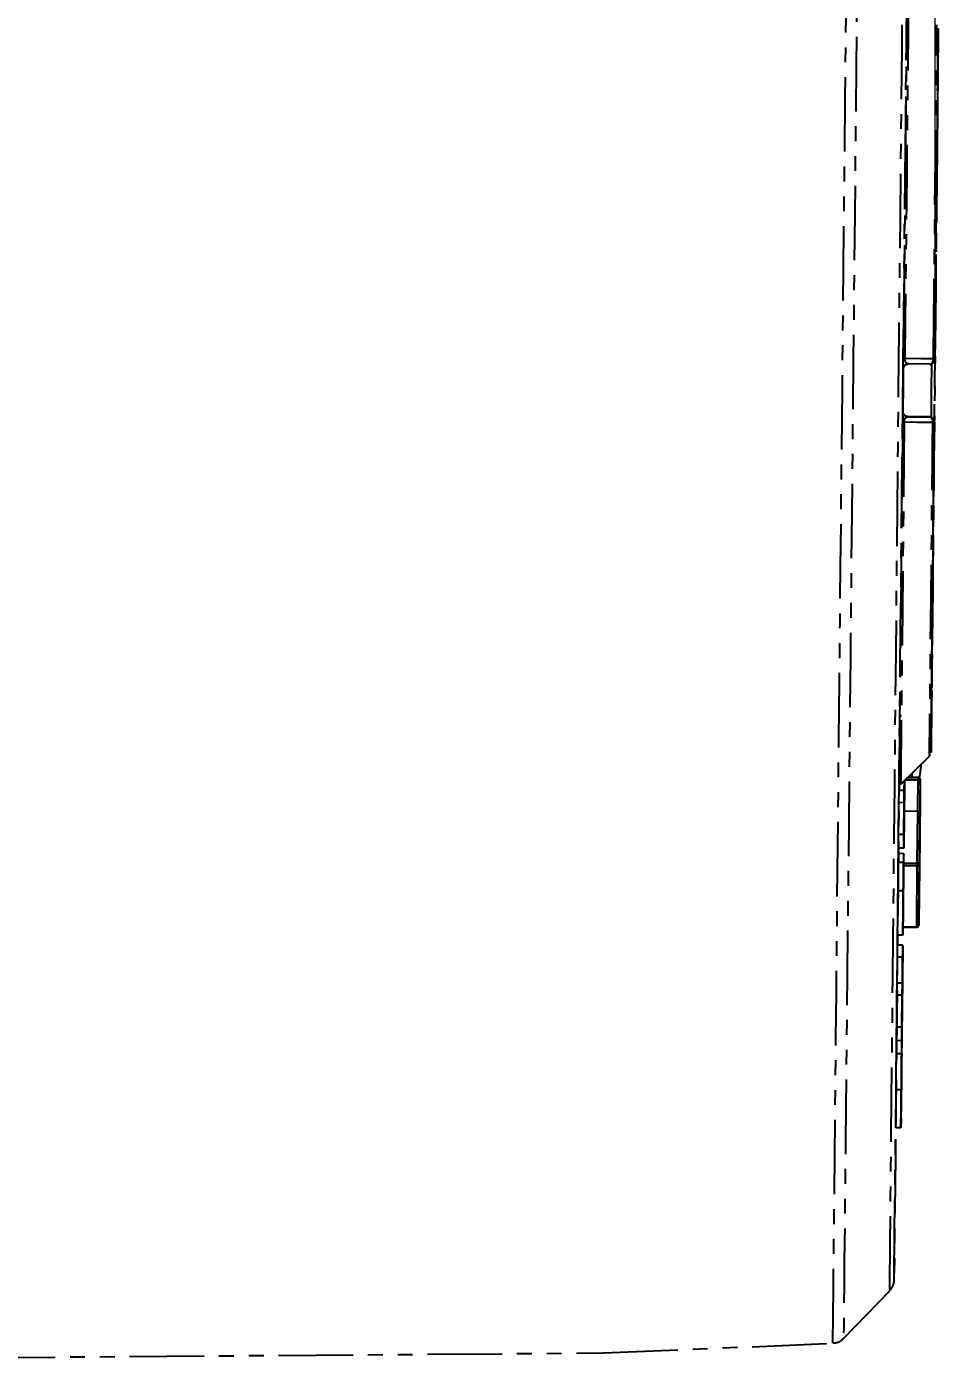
# Model space of a CAD drawing. Header units: millimetres. Extents: x 2448 to 4397, y 790 to 2168.
# Drawn here: x 3581.3 to 3659, y 1047.4 to 1161.3 of the extents above; entities that cross this region are included whole.
import ezdxf

# ---------------------------------------------------------------- set-up
doc = ezdxf.new("R2010")
doc.units = ezdxf.units.MM
doc.linetypes.add('PHANTOM', pattern=[12.7, 6.35, -1.27, 1.27, -1.27, 1.27, -1.27])
doc.layers.add('标注', color=3, linetype='Continuous', lineweight=13)
doc.styles.add('SLDTEXTSTYLE1', font='txt.shx', dxfattribs={"width": 0.7, "bigfont": 'gbcbig.shx'})
doc.dimstyles.new('SLDDIMSTYLE12$0', dxfattribs={"dimtxt": 12, "dimasz": 10, "dimexe": 0, "dimexo": 0.0625, "dimgap": 0.875, "dimtad": 1, "dimdec": 1, "dimlfac": 1.8, "dimrnd": 1e-09, "dimzin": 12, "dimdsep": 46, "dimtxsty": 'SLDTEXTSTYLE1', "dimcen": 0.09, "dimdle": 8.16, "dimclrd": 3, "dimclre": 3, "dimadec": 0, "dimazin": 3, "dimtfac": 1, "dimtdec": 1, "dimtofl": 0, "dimtmove": 0, "dimatfit": 3, "dimfxl": 0, "dimfrac": 2, "dimtolj": 1, "dimlwd": 5, "dimlwe": 5, "dimarcsym": 0})

# ---------------------------------------------------------------- blocks, each defined once
blk = doc.blocks.new('*D59')
at = {"layer": 'Defpoints', "color": 0, "transparency": 16777216}
for p in [(3470.4, 1331.76), (3470.4, 1161.01), (3658.76, 1133.31)]:
    blk.add_point(p, dxfattribs=at)
at = {"layer": '标注', "color": 3, "linetype": 'Continuous', "lineweight": 5, "transparency": 16777216}
for p, q in [((3470.4, 1161.08), (3470.4, 1331.76)), ((3648.76, 1331.76), (3480.4, 1331.76))]:
    blk.add_line(p, q, dxfattribs=at)
at = {"layer": '标注', "color": 3, "lineweight": 5, "transparency": 16777216}
blk.add_line((3658.76, 1133.37), (3658.76, 1331.76), dxfattribs=at)
at = {"layer": '标注', "color": 3, "transparency": 16777216}
for points in [[(3480.4, 1333.43), (3480.4, 1330.09), (3470.4, 1331.76)], [(3648.76, 1333.43), (3648.76, 1330.09), (3658.76, 1331.76)]]:
    blk.add_solid(points, dxfattribs=at)
at = {"layer": '标注', "color": 0, "transparency": 16777216, "insert": (3564.58, 1346.35), "char_height": 12, "attachment_point": 5, "style": 'SLDTEXTSTYLE1'}
blk.add_mtext('\\A1;{\\H2.28571x;195}', dxfattribs=at)

msp = doc.modelspace()

# ---------------------------------------------------------------- linework, layer by layer
at = {"color": 7, "linetype": 'PHANTOM', "lineweight": 25}
for p, q in [((3658.984, 1156.256), (3659.004, 1158.272)), ((3658.977, 1155.572), (3658.957, 1153.556)), ((3658.977, 1155.572), (3658.977, 1155.593)), ((3658.977, 1155.582), (3658.977, 1155.572)), ((3658.621, 1133.026), (3658.625, 1133.461)), ((3658.752, 1132.997), (3658.752, 1132.997)), ((3656.044, 1132.124), (3656.044, 1132.124)), ((3658.298, 1132.551), (3656.498, 1132.569)), ((3656.498, 1132.569), (3656.498, 1132.569)), ((3656.008, 1128.524), (3656.008, 1128.524)), ((3656.453, 1128.069), (3658.253, 1128.051)), ((3656.453, 1128.069), (3656.453, 1128.069)), ((3658.253, 1128.051), (3656.453, 1128.069)), ((3658.253, 1128.051), (3658.253, 1128.051)), ((3658.548, 1125.652), (3658.567, 1127.57)), ((3658.699, 1127.597), (3658.699, 1127.597)), ((3658.495, 1107.037), (3658.475, 1105.022)), ((3658.448, 1102.322), (3658.468, 1104.338)), ((3658.474, 1105.001), (3658.475, 1105.022)), ((3658.475, 1105.022), (3658.475, 1105.011)), ((3655.824, 1096.706), (3658.284, 1099.118)), ((3655.687, 1096.193), (3655.709, 1098.408)), ((3656.779, 1097.618), (3656.776, 1097.314)), ((3656.782, 1097.645), (3656.779, 1097.314)), ((3656.143, 1096.789), (3656.113, 1093.758)), ((3656.115, 1093.945), (3656.142, 1096.636)), ((3656.142, 1096.636), (3656.13, 1095.413)), ((3656.137, 1096.189), (3656.146, 1097.021)), ((3656.146, 1097.021), (3656.14, 1096.432)), ((3656.14, 1096.432), (3656.14, 1096.432)), ((3656.14, 1096.432), (3656.14, 1096.432)), ((3656.146, 1097.016), (3656.143, 1096.789)), ((3657.317, 1097.077), (3656.214, 1097.088)), ((3656.445, 1097.314), (3657.319, 1097.305)), ((3657.319, 1097.309), (3656.448, 1097.317)), ((3657.319, 1097.305), (3657.319, 1097.309)), ((3655.65, 1092.447), (3655.677, 1095.163)), ((3655.677, 1095.163), (3655.687, 1096.193)), ((3656.127, 1095.158), (3655.677, 1095.163)), ((3656.137, 1096.189), (3655.687, 1096.193)), ((3656.1, 1092.442), (3656.127, 1095.158)), ((3656.13, 1095.413), (3656.115, 1093.945)), ((3656.127, 1095.158), (3656.137, 1096.189)), ((3657.478, 1095.166), (3657.428, 1090.203)), ((3657.478, 1095.166), (3657.475, 1094.912)), ((3656.116, 1094.063), (3656.089, 1091.283)), ((3656.116, 1094.063), (3656.116, 1094.063)), ((3656.116, 1094.063), (3656.116, 1094.063)), ((3656.116, 1094.063), (3656.116, 1094.063)), ((3656.12, 1094.457), (3657.291, 1094.445)), ((3657.246, 1090.006), (3657.291, 1094.445)), ((3657.469, 1094.316), (3657.425, 1089.877)), ((3657.474, 1094.784), (3657.451, 1092.494)), ((3656.113, 1093.758), (3656.111, 1093.54)), ((3656.1, 1092.442), (3655.65, 1092.447)), ((3657.446, 1091.921), (3657.396, 1086.957)), ((3657.447, 1092.112), (3657.423, 1089.63)), ((3657.447, 1092.112), (3657.425, 1089.821)), ((3657.451, 1092.494), (3657.427, 1090.012)), ((3657.449, 1092.303), (3657.427, 1090.012)), ((3657.449, 1092.303), (3657.447, 1092.048)), ((3655.626, 1090.052), (3655.634, 1090.814)), ((3655.634, 1090.814), (3655.639, 1091.287)), ((3655.634, 1090.814), (3655.634, 1090.814)), ((3656.084, 1090.81), (3655.634, 1090.814)), ((3656.084, 1090.81), (3655.634, 1090.814)), ((3656.089, 1091.283), (3655.639, 1091.287)), ((3656.057, 1088.144), (3656.084, 1090.81)), ((3656.084, 1090.81), (3656.084, 1090.81)), ((3656.089, 1091.283), (3656.089, 1091.283)), ((3655.626, 1090.052), (3655.626, 1090.052)), ((3656.076, 1090.048), (3655.626, 1090.052)), ((3656.076, 1090.048), (3655.626, 1090.052)), ((3656.072, 1089.648), (3656.068, 1089.158)), ((3656.076, 1090.048), (3656.07, 1089.43)), ((3656.078, 1090.171), (3656.072, 1089.648)), ((3657.244, 1089.778), (3656.074, 1089.79)), ((3656.076, 1090.048), (3656.076, 1090.048)), ((3656.076, 1090.018), (3657.246, 1090.006)), ((3656.078, 1090.171), (3656.078, 1090.171)), ((3657.423, 1089.63), (3657.4, 1087.339)), ((3657.427, 1090.075), (3657.425, 1089.821)), ((3656.065, 1088.937), (3656.065, 1088.937)), ((3657.374, 1084.723), (3657.418, 1089.162)), ((3656.052, 1087.64), (3655.602, 1087.644)), ((3656.057, 1088.144), (3656.057, 1088.144)), ((3657.399, 1087.212), (3657.396, 1086.957)), ((3655.557, 1083.014), (3655.565, 1083.879)), ((3656.015, 1083.874), (3655.565, 1083.879)), ((3656.022, 1084.587), (3657.192, 1084.575)), ((3656.022, 1084.556), (3657.192, 1084.544)), ((3655.556, 1083.014), (3655.556, 1083.014)), ((3656.006, 1083.01), (3655.556, 1083.014)), ((3656.006, 1083.01), (3655.556, 1083.014)), ((3656.006, 1083.01), (3655.977, 1080.01)), ((3656.006, 1083.01), (3656.006, 1083.01)), ((3655.524, 1079.771), (3655.546, 1081.986)), ((3655.996, 1081.981), (3655.546, 1081.986)), ((3655.974, 1079.767), (3655.996, 1081.981)), ((3655.98, 1080.367), (3655.95, 1077.336)), ((3655.982, 1080.594), (3655.98, 1080.367)), ((3655.514, 1078.741), (3655.524, 1079.771)), ((3655.974, 1079.767), (3655.524, 1079.771)), ((3655.952, 1077.523), (3655.979, 1080.214)), ((3655.964, 1078.736), (3655.974, 1079.767)), ((3655.979, 1080.214), (3655.966, 1078.991)), ((3655.977, 1080.01), (3655.977, 1080.01)), ((3655.977, 1080.01), (3655.977, 1080.01)), ((3655.487, 1076.024), (3655.514, 1078.741)), ((3655.964, 1078.736), (3655.514, 1078.741)), ((3655.937, 1076.02), (3655.964, 1078.736)), ((3655.966, 1078.991), (3655.952, 1077.523)), ((3655.953, 1077.64), (3655.908, 1073.066)), ((3655.95, 1077.336), (3655.948, 1077.118)), ((3655.953, 1077.64), (3655.953, 1077.64)), ((3655.953, 1077.64), (3655.953, 1077.64)), ((3655.953, 1077.64), (3655.953, 1077.64)), ((3655.937, 1076.02), (3655.487, 1076.024)), ((3655.926, 1074.869), (3655.476, 1074.874)), ((3655.914, 1073.749), (3655.464, 1073.754)), ((3655.907, 1073.028), (3655.913, 1073.595)), ((3655.908, 1073.066), (3655.899, 1072.19)), ((3655.899, 1072.19), (3655.893, 1071.64)), ((3655.895, 1071.76), (3655.895, 1071.76)), ((3655.402, 1067.435), (3655.434, 1070.686)), ((3655.884, 1070.682), (3655.434, 1070.686)), ((3655.852, 1067.431), (3655.884, 1070.682)), ((3655.879, 1070.19), (3655.852, 1067.431)), ((3655.871, 1069.427), (3655.879, 1070.163)), ((3655.879, 1070.139), (3655.871, 1069.427)), ((3655.879, 1070.19), (3655.879, 1070.19)), ((3655.871, 1069.427), (3655.871, 1069.427)), ((3655.871, 1069.427), (3655.871, 1069.427)), ((3655.859, 1068.193), (3655.859, 1068.193)), ((3655.278, 1054.983), (3655.402, 1067.435)), ((3655.852, 1067.431), (3655.402, 1067.435)), ((3655.852, 1067.431), (3655.852, 1067.431)), ((3655.852, 1067.431), (3655.852, 1067.431)), ((3655.276, 1054.791), (3655.278, 1054.983)), ((3650.961, 1049.482), (3654.893, 1053.544)), ((3630.484, 1048.242), (3650.048, 1049.072)), ((3513.895, 1047.365), (3630.484, 1048.242))]:
    msp.add_line(p, q, dxfattribs=at)
at = {"color": 7, "linetype": 'PHANTOM', "lineweight": 25, "flags": 128}
for points in [[(3650.048, 1049.072), (3650.048, 1049.08), (3650.05, 1049.307), (3650.056, 1049.848), (3650.064, 1050.702), (3650.076, 1051.865), (3650.09, 1053.332), (3650.108, 1055.098), (3650.128, 1057.156), (3650.151, 1059.497), (3650.177, 1062.114), (3650.206, 1064.995), (3650.237, 1068.13), (3650.27, 1071.506), (3650.306, 1075.111), (3650.344, 1078.93), (3650.384, 1082.948), (3650.426, 1087.15), (3650.469, 1091.52), (3650.514, 1096.041), (3650.56, 1100.695), (3650.607, 1105.463), (3650.656, 1110.329), (3650.705, 1115.272), (3650.754, 1120.274), (3650.805, 1125.314), (3650.855, 1130.375), (3650.905, 1135.435), (3650.955, 1140.476), (3651.005, 1145.478), (3651.054, 1150.421), (3651.102, 1155.287), (3651.15, 1160.055), (3651.196, 1164.709), (3651.241, 1169.23), (3651.285, 1173.6), (3651.326, 1177.802), (3651.366, 1181.82), (3651.404, 1185.639), (3651.44, 1189.244), (3651.474, 1192.62), (3651.505, 1195.755), (3651.534, 1198.636), (3651.56, 1201.253), (3651.583, 1203.594), (3651.604, 1205.652), (3651.621, 1207.418), (3651.636, 1208.885), (3651.648, 1210.048), (3651.656, 1210.902), (3651.662, 1211.443), (3651.664, 1211.67), (3651.664, 1211.678)], [(3652.568, 1211.25), (3652.568, 1211.239), (3652.566, 1210.994), (3652.56, 1210.424), (3652.551, 1209.532), (3652.539, 1208.322), (3652.524, 1206.797), (3652.505, 1204.965), (3652.484, 1202.832), (3652.46, 1200.408), (3652.433, 1197.702), (3652.403, 1194.724), (3652.371, 1191.488), (3652.336, 1188.006), (3652.3, 1184.291), (3652.26, 1180.359), (3652.219, 1176.227), (3652.176, 1171.909), (3652.132, 1167.425), (3652.086, 1162.791), (3652.038, 1158.026), (3651.99, 1153.151), (3651.94, 1148.183), (3651.89, 1143.144), (3651.84, 1138.053), (3651.789, 1132.932), (3651.738, 1127.8), (3651.687, 1122.678), (3651.636, 1117.588), (3651.586, 1112.549), (3651.537, 1107.581), (3651.489, 1102.706), (3651.441, 1097.941), (3651.395, 1093.307), (3651.351, 1088.823), (3651.308, 1084.505), (3651.267, 1080.372), (3651.228, 1076.441), (3651.191, 1072.726), (3651.156, 1069.244), (3651.124, 1066.008), (3651.095, 1063.03), (3651.068, 1060.324), (3651.044, 1057.9), (3651.023, 1055.767), (3651.005, 1053.935), (3650.99, 1052.41), (3650.978, 1051.2), (3650.969, 1050.308), (3650.963, 1049.738), (3650.961, 1049.493), (3650.961, 1049.482)], [(3654.893, 1053.544), (3654.893, 1053.551), (3654.895, 1053.779), (3654.901, 1054.329), (3654.909, 1055.2), (3654.921, 1056.386), (3654.936, 1057.884), (3654.954, 1059.687), (3654.974, 1061.787), (3654.998, 1064.176), (3655.024, 1066.843), (3655.054, 1069.777), (3655.085, 1072.967), (3655.119, 1076.398), (3655.155, 1080.055), (3655.194, 1083.925), (3655.234, 1087.989), (3655.276, 1092.232), (3655.32, 1096.636), (3655.365, 1101.181), (3655.412, 1105.849), (3655.459, 1110.62), (3655.507, 1115.474), (3655.556, 1120.39), (3655.605, 1125.348), (3655.655, 1130.327), (3655.704, 1135.306), (3655.753, 1140.265), (3655.802, 1145.181), (3655.851, 1150.035), (3655.898, 1154.806), (3655.944, 1159.474), (3655.99, 1164.019), (3656.033, 1168.422), (3656.076, 1172.665), (3656.116, 1176.73), (3656.155, 1180.599), (3656.191, 1184.257), (3656.225, 1187.688), (3656.257, 1190.877), (3656.286, 1193.811), (3656.313, 1196.479), (3656.336, 1198.867), (3656.357, 1200.968), (3656.375, 1202.77), (3656.39, 1204.268), (3656.402, 1205.455), (3656.411, 1206.325), (3656.416, 1206.876), (3656.419, 1207.104), (3656.419, 1207.111)], [(3656.78, 1206.178), (3656.78, 1206.171), (3656.778, 1205.945), (3656.772, 1205.402), (3656.764, 1204.542), (3656.752, 1203.37), (3656.737, 1201.89), (3656.72, 1200.109), (3656.699, 1198.034), (3656.675, 1195.674), (3656.649, 1193.04), (3656.62, 1190.141), (3656.589, 1186.99), (3656.555, 1183.601), (3656.519, 1179.987), (3656.481, 1176.165), (3656.441, 1172.149), (3656.4, 1167.957), (3656.356, 1163.607), (3656.312, 1159.117), (3656.266, 1154.506), (3656.219, 1149.793), (3656.171, 1144.998), (3656.123, 1140.141), (3656.074, 1135.243), (3656.025, 1130.324), (3655.977, 1125.405), (3655.928, 1120.506), (3655.88, 1115.65), (3655.832, 1110.854), (3655.785, 1106.141), (3655.739, 1101.53), (3655.695, 1097.04), (3655.652, 1092.69), (3655.61, 1088.498), (3655.57, 1084.483), (3655.532, 1080.66), (3655.496, 1077.047), (3655.463, 1073.657), (3655.432, 1070.507), (3655.403, 1067.608), (3655.377, 1064.973), (3655.353, 1062.613), (3655.333, 1060.538), (3655.315, 1058.757), (3655.3, 1057.278), (3655.289, 1056.105), (3655.28, 1055.245), (3655.275, 1054.702), (3655.273, 1054.476), (3655.273, 1054.469)], [(3656.053, 1133.075), (3656.085, 1136.325), (3656.117, 1139.518), (3656.148, 1142.626), (3656.178, 1145.619), (3656.206, 1148.469), (3656.233, 1151.151), (3656.257, 1153.638), (3656.28, 1155.907), (3656.3, 1157.938), (3656.318, 1159.712), (3656.333, 1161.211), (3656.345, 1162.423), (3656.354, 1163.335), (3656.36, 1163.939), (3656.363, 1164.23), (3656.363, 1164.257)], [(3656.492, 1163.939), (3656.491, 1163.866), (3656.487, 1163.467), (3656.48, 1162.726), (3656.469, 1161.651), (3656.455, 1160.252), (3656.438, 1158.543), (3656.418, 1156.543), (3656.396, 1154.272), (3656.37, 1151.754), (3656.343, 1149.014), (3656.314, 1146.081), (3656.283, 1142.986), (3656.251, 1139.759), (3656.218, 1136.435), (3656.184, 1133.048)], [(3658.625, 1133.461), (3658.652, 1136.144), (3658.682, 1139.203), (3658.712, 1142.171), (3658.74, 1145.017), (3658.767, 1147.714), (3658.792, 1150.233), (3658.815, 1152.549), (3658.836, 1154.638), (3658.854, 1156.479), (3658.87, 1158.054), (3658.883, 1159.345), (3658.893, 1160.34), (3658.899, 1161.029), (3658.903, 1161.404), (3658.904, 1161.478)], [(3659.004, 1158.272), (3659.016, 1159.5), (3659.025, 1160.396), (3659.031, 1160.951), (3659.033, 1161.157), (3659.031, 1161.013), (3659.026, 1160.521), (3659.018, 1159.684), (3659.006, 1158.515), (3658.991, 1157.024), (3658.973, 1155.23), (3658.953, 1153.153), (3658.93, 1150.816), (3658.904, 1148.246), (3658.876, 1145.473), (3658.847, 1142.527), (3658.816, 1139.442), (3658.785, 1136.253), (3658.752, 1132.997)], [(3658.752, 1132.997), (3658.782, 1135.983), (3658.811, 1138.906), (3658.839, 1141.733), (3658.866, 1144.431), (3658.891, 1146.972), (3658.915, 1149.326), (3658.936, 1151.467), (3658.955, 1153.371), (3658.971, 1155.017), (3658.985, 1156.386), (3658.996, 1157.464), (3659.004, 1158.237), (3659.008, 1158.698), (3659.01, 1158.841)], [(3659.004, 1158.257), (3659.003, 1158.17), (3658.995, 1157.365), (3658.984, 1156.256)], [(3659.01, 1158.841), (3659.01, 1158.841), (3659.008, 1158.664), (3659.004, 1158.257)], [(3658.475, 1105.022), (3658.495, 1107.05), (3658.518, 1109.342), (3658.543, 1111.873), (3658.571, 1114.612), (3658.6, 1117.53), (3658.63, 1120.592), (3658.662, 1123.765), (3658.694, 1127.012), (3658.726, 1130.297), (3658.759, 1133.581), (3658.791, 1136.828), (3658.823, 1140.001), (3658.853, 1143.064), (3658.882, 1145.981), (3658.909, 1148.721), (3658.935, 1151.251), (3658.957, 1153.543), (3658.977, 1155.572)], [(3658.957, 1153.556), (3658.939, 1151.678), (3658.918, 1149.561), (3658.895, 1147.228), (3658.87, 1144.706), (3658.843, 1142.022), (3658.815, 1139.208), (3658.786, 1136.293), (3658.756, 1133.312), (3658.726, 1130.297), (3658.696, 1127.282), (3658.667, 1124.3), (3658.638, 1121.386), (3658.61, 1118.571), (3658.583, 1115.888), (3658.558, 1113.365), (3658.535, 1111.033), (3658.514, 1108.915), (3658.495, 1107.037)], [(3656.184, 1133.048), (3657.549, 1133.035), (3658.621, 1133.026)], [(3656.044, 1132.129), (3656.033, 1131.061), (3656.004, 1128.139)], [(3656.005, 1128.141), (3656.034, 1131.061), (3656.045, 1132.13)], [(3656.008, 1128.523), (3656.009, 1128.653), (3656.015, 1129.21), (3656.02, 1129.767), (3656.026, 1130.324), (3656.031, 1130.881), (3656.037, 1131.438), (3656.042, 1131.994), (3656.048, 1132.55)], [(3656.009, 1128.517), (3656.011, 1128.792), (3656.042, 1131.855), (3656.045, 1132.132)], [(3658.444, 1128.014), (3658.467, 1130.299), (3658.489, 1132.529)], [(3655.722, 1099.656), (3655.709, 1098.398), (3655.7, 1097.437), (3655.693, 1096.783), (3655.69, 1096.442), (3655.689, 1096.417), (3655.692, 1096.708), (3655.698, 1097.312), (3655.707, 1098.224), (3655.719, 1099.436), (3655.734, 1100.935), (3655.751, 1102.709), (3655.772, 1104.74), (3655.794, 1107.01), (3655.819, 1109.497), (3655.845, 1112.178), (3655.874, 1115.028), (3655.903, 1118.021), (3655.934, 1121.129), (3655.966, 1124.323), (3655.998, 1127.572)], [(3656.13, 1127.597), (3656.097, 1124.209), (3656.064, 1120.885), (3656.032, 1117.659), (3656.001, 1114.563), (3655.972, 1111.63), (3655.945, 1108.891), (3655.92, 1106.372), (3655.897, 1104.101), (3655.877, 1102.101), (3655.86, 1100.393), (3655.846, 1098.994), (3655.836, 1097.918), (3655.829, 1097.177), (3655.825, 1096.779), (3655.824, 1096.706)], [(3658.567, 1127.57), (3657.202, 1127.585), (3656.13, 1127.597)], [(3658.699, 1127.597), (3658.666, 1124.34), (3658.635, 1121.152), (3658.604, 1118.067), (3658.575, 1115.121), (3658.547, 1112.347), (3658.522, 1109.777), (3658.499, 1107.441), (3658.478, 1105.363), (3658.46, 1103.569), (3658.445, 1102.079), (3658.434, 1100.909), (3658.426, 1100.073), (3658.421, 1099.58), (3658.419, 1099.436), (3658.421, 1099.643), (3658.427, 1100.197), (3658.436, 1101.094), (3658.448, 1102.322)], [(3658.442, 1101.753), (3658.442, 1101.753), (3658.444, 1101.896), (3658.448, 1102.357), (3658.456, 1103.13), (3658.467, 1104.207), (3658.48, 1105.577), (3658.496, 1107.223), (3658.515, 1109.127), (3658.537, 1111.268), (3658.56, 1113.622), (3658.585, 1116.162), (3658.612, 1118.861), (3658.64, 1121.687), (3658.669, 1124.61), (3658.699, 1127.597)], [(3658.312, 1101.874), (3658.302, 1100.851), (3658.293, 1099.967), (3658.287, 1099.393), (3658.285, 1099.134), (3658.285, 1099.192), (3658.289, 1099.568), (3658.296, 1100.256), (3658.305, 1101.251), (3658.318, 1102.543), (3658.334, 1104.117), (3658.352, 1105.958), (3658.373, 1108.047), (3658.396, 1110.363), (3658.421, 1112.882), (3658.448, 1115.579), (3658.476, 1118.426), (3658.505, 1121.394), (3658.536, 1124.452), (3658.548, 1125.652)], [(3658.468, 1104.338), (3658.457, 1103.229), (3658.449, 1102.423), (3658.448, 1102.358)], [(3658.448, 1102.358), (3658.444, 1101.929), (3658.442, 1101.753)], [(3657.311, 1096.537), (3657.469, 1097.424), (3657.604, 1098.451)], [(3657.291, 1094.445), (3657.293, 1094.713), (3657.296, 1095.01), (3657.299, 1095.33), (3657.303, 1095.668), (3657.306, 1096.018), (3657.31, 1096.373), (3657.313, 1096.729), (3657.317, 1097.077)], [(3657.319, 1097.305), (3657.319, 1097.3), (3657.319, 1097.285), (3657.319, 1097.262), (3657.318, 1097.232), (3657.318, 1097.197), (3657.318, 1097.158), (3657.317, 1097.118), (3657.317, 1097.077)], [(3657.426, 1089.9), (3657.44, 1091.324), (3657.453, 1092.697), (3657.466, 1093.964), (3657.477, 1095.071), (3657.486, 1095.972), (3657.492, 1096.631), (3657.496, 1097.021), (3657.497, 1097.124)], [(3657.497, 1097.124), (3657.494, 1096.752), (3657.49, 1096.373), (3657.486, 1095.993), (3657.482, 1095.62), (3657.479, 1095.26), (3657.475, 1094.918), (3657.472, 1094.602), (3657.469, 1094.316)], [(3657.478, 1095.166), (3657.478, 1095.177), (3657.478, 1095.186), (3657.478, 1095.191), (3657.478, 1095.193), (3657.478, 1095.191), (3657.478, 1095.186), (3657.478, 1095.177), (3657.478, 1095.166)], [(3657.475, 1094.912), (3657.475, 1094.898), (3657.475, 1094.883), (3657.475, 1094.866), (3657.475, 1094.848), (3657.474, 1094.831), (3657.474, 1094.814), (3657.474, 1094.798), (3657.474, 1094.784)], [(3657.447, 1092.048), (3657.447, 1092.034), (3657.447, 1092.019), (3657.446, 1092.002), (3657.446, 1091.984), (3657.446, 1091.967), (3657.446, 1091.95), (3657.446, 1091.934), (3657.446, 1091.921)], [(3657.449, 1092.303), (3657.449, 1092.314), (3657.45, 1092.322), (3657.45, 1092.327), (3657.45, 1092.329), (3657.45, 1092.327), (3657.45, 1092.322), (3657.449, 1092.314), (3657.449, 1092.303)], [(3657.192, 1084.575), (3657.198, 1085.111), (3657.203, 1085.683), (3657.209, 1086.289), (3657.216, 1086.927), (3657.222, 1087.597), (3657.229, 1088.296), (3657.237, 1089.024), (3657.244, 1089.778)], [(3657.246, 1090.006), (3657.246, 1089.982), (3657.246, 1089.956), (3657.246, 1089.927), (3657.245, 1089.896), (3657.245, 1089.865), (3657.245, 1089.835), (3657.244, 1089.805), (3657.244, 1089.778)], [(3657.425, 1089.877), (3657.421, 1089.858), (3657.411, 1089.839), (3657.394, 1089.821), (3657.372, 1089.806), (3657.344, 1089.794), (3657.313, 1089.785), (3657.279, 1089.78), (3657.244, 1089.778)], [(3657.425, 1089.877), (3657.418, 1089.13), (3657.411, 1088.409), (3657.404, 1087.716), (3657.397, 1087.053), (3657.391, 1086.42), (3657.385, 1085.82), (3657.379, 1085.254), (3657.374, 1084.723)], [(3657.418, 1089.162), (3657.421, 1089.412), (3657.423, 1089.623), (3657.424, 1089.79), (3657.426, 1089.911), (3657.426, 1089.983), (3657.427, 1090.005)], [(3657.425, 1089.821), (3657.424, 1089.81), (3657.424, 1089.801), (3657.424, 1089.796), (3657.424, 1089.794), (3657.424, 1089.796), (3657.424, 1089.801), (3657.424, 1089.81), (3657.425, 1089.821)], [(3657.427, 1090.005), (3657.427, 1090.005), (3657.426, 1089.977), (3657.426, 1089.9)], [(3657.428, 1090.203), (3657.428, 1090.189), (3657.428, 1090.173), (3657.428, 1090.157), (3657.428, 1090.139), (3657.428, 1090.121), (3657.427, 1090.105), (3657.427, 1090.089), (3657.427, 1090.075)], [(3657.4, 1087.339), (3657.4, 1087.325), (3657.4, 1087.31), (3657.4, 1087.293), (3657.399, 1087.275), (3657.399, 1087.258), (3657.399, 1087.241), (3657.399, 1087.225), (3657.399, 1087.212)], [(3657.396, 1086.957), (3657.396, 1086.946), (3657.396, 1086.938), (3657.396, 1086.933), (3657.396, 1086.931), (3657.396, 1086.933), (3657.396, 1086.938), (3657.396, 1086.946), (3657.396, 1086.957)], [(3657.192, 1084.575), (3657.192, 1084.56), (3657.192, 1084.55), (3657.192, 1084.545), (3657.192, 1084.544)], [(3655.273, 1054.469), (3655.274, 1054.57), (3655.276, 1054.791)]]:
    msp.add_lwpolyline(points, dxfattribs=at)
at = {"color": 7, "linetype": 'PHANTOM', "lineweight": 25}
for centre, radius, start, end in [((3656.17, 1133.312), 0.265, 243.65387, 273.05751), ((3658.216, 1132.954), 0.411, 281.46531, 10.07652), ((3658.302, 1133.001), 0.45, 269.4307, 359.4307), ((3658.635, 1132.777), 0.249, 61.80955, 93.20159), ((3656.493, 1132.119), 0.45, 89.4307, 179.4307), ((3656.458, 1128.519), 0.45, 179.4307, 269.4307), ((3656.111, 1127.333), 0.265, 85.80389, 115.2076), ((3658.164, 1127.65), 0.411, 348.78489, 77.39609), ((3658.249, 1127.601), 0.45, 359.4307, 89.4307), ((3658.585, 1127.819), 0.249, 265.65981, 297.05192), ((3657.361, 1097.281), 0.208, 257.87023, 310.97044), ((3657.317, 1097.126), 0.18, 359.44321, 89.44317), ((3657.311, 1094.286), 0.161, 10.85333, 97.4799), ((3657.267, 1089.847), 0.161, 10.85333, 97.4799), ((3657.194, 1084.724), 0.18, 269.4307, 359.43204), ((3657.208, 1084.741), 0.167, 264.58095, 353.57411)]:
    msp.add_arc(centre, radius, start, end, dxfattribs=at)
for points, knots in [([(3656.044, 1132.124), (3656.044, 1132.134), (3656.044, 1132.155), (3656.046, 1132.327), (3656.048, 1132.58), (3656.051, 1132.852), (3656.052, 1133.001), (3656.053, 1133.075)], [0, 0, 0, 0, 0.2502314, 0.5000296, 0.7491734, 0.874662, 1, 1, 1, 1]), ([(3656.498, 1132.569), (3656.461, 1132.574), (3656.39, 1132.585), (3656.305, 1132.655), (3656.245, 1132.746), (3656.21, 1132.828), (3656.19, 1132.915), (3656.183, 1132.991), (3656.184, 1133.029), (3656.184, 1133.048)], [0, 0, 0, 0, 0.2865456, 0.5610687, 0.6891901, 0.8054766, 0.906505, 0.9531764, 1, 1, 1, 1]), ([(3658.489, 1132.591), (3658.525, 1132.612), (3658.604, 1132.656), (3658.682, 1132.751), (3658.739, 1132.866), (3658.748, 1132.948), (3658.752, 1132.997)], [0, 0, 0, 0, 0.2335598, 0.4987543, 0.7053199, 1, 1, 1, 1]), ([(3656.08, 1132.296), (3656.099, 1132.333), (3656.136, 1132.404), (3656.243, 1132.515), (3656.333, 1132.566), (3656.389, 1132.597)], [0, 0, 0, 0, 0.2845246, 0.5489357, 1, 1, 1, 1]), ([(3656.146, 1132.405), (3656.17, 1132.43), (3656.219, 1132.481), (3656.337, 1132.551), (3656.434, 1132.562), (3656.498, 1132.569)], [0, 0, 0, 0, 0.2371779, 0.5009298, 1, 1, 1, 1]), ([(3658.298, 1132.551), (3658.334, 1132.553), (3658.399, 1132.556), (3658.461, 1132.58), (3658.489, 1132.591)], [0, 0, 0, 0, 0.5446687, 1, 1, 1, 1]), ([(3655.998, 1127.572), (3655.999, 1127.647), (3656, 1127.796), (3656.003, 1128.068), (3656.006, 1128.32), (3656.007, 1128.493), (3656.008, 1128.513), (3656.008, 1128.524)], [0, 0, 0, 0, 0.1253862, 0.2510607, 0.5003133, 0.7501156, 1, 1, 1, 1]), ([(3656.453, 1128.069), (3656.39, 1128.077), (3656.293, 1128.09), (3656.176, 1128.162), (3656.128, 1128.215), (3656.105, 1128.24)], [0, 0, 0, 0, 0.4990701, 0.7628027, 1, 1, 1, 1]), ([(3656.13, 1127.597), (3656.13, 1127.616), (3656.13, 1127.654), (3656.139, 1127.73), (3656.16, 1127.816), (3656.197, 1127.898), (3656.258, 1127.987), (3656.345, 1128.056), (3656.417, 1128.065), (3656.453, 1128.069)], [0, 0, 0, 0, 0.0469095, 0.0936327, 0.1947106, 0.3110168, 0.4391204, 0.7135016, 1, 1, 1, 1]), ([(3658.443, 1128.007), (3658.415, 1128.019), (3658.354, 1128.044), (3658.289, 1128.049), (3658.253, 1128.051)], [0, 0, 0, 0, 0.45533127, 1, 1, 1, 1]), ([(3658.699, 1127.597), (3658.695, 1127.645), (3658.688, 1127.728), (3658.633, 1127.844), (3658.557, 1127.941), (3658.479, 1127.986), (3658.443, 1128.007)], [0, 0, 0, 0, 0.2946467, 0.5012456, 0.7664226, 1, 1, 1, 1]), ([(3655.805, 1105.927), (3655.802, 1105.927), (3655.795, 1105.926), (3655.786, 1105.921), (3655.784, 1105.914), (3655.784, 1105.909)], [0, 0, 0, 0, 0.2172611, 0.4477367, 1, 1, 1, 1]), ([(3655.749, 1102.408), (3655.751, 1102.414), (3655.753, 1102.427), (3655.782, 1102.485), (3655.829, 1102.558), (3655.88, 1102.606), (3655.906, 1102.63)], [0, 0, 0, 0, 0.263725, 0.5111391, 0.7537953, 1, 1, 1, 1]), ([(3656.14, 1096.432), (3656.141, 1096.542), (3656.143, 1096.75), (3656.145, 1096.934), (3656.146, 1097.021)], [0, 0, 0, 0, 0.5299346, 1, 1, 1, 1]), ([(3656.108, 1093.256), (3656.108, 1093.263), (3656.108, 1093.277), (3656.111, 1093.579), (3656.114, 1093.879), (3656.116, 1094.063)], [0, 0, 0, 0, 0.2808814, 0.5588569, 1, 1, 1, 1]), ([(3656.111, 1093.54), (3656.11, 1093.459), (3656.109, 1093.314), (3656.108, 1093.274), (3656.108, 1093.256)], [0, 0, 0, 0, 0.5603886, 1, 1, 1, 1]), ([(3655.639, 1091.287), (3655.64, 1091.458), (3655.644, 1091.801), (3655.647, 1092.168), (3655.649, 1092.341), (3655.65, 1092.447)], [0, 0, 0, 0, 0.277759, 0.5582123, 1, 1, 1, 1]), ([(3656.089, 1091.283), (3656.09, 1091.453), (3656.094, 1091.796), (3656.097, 1092.164), (3656.099, 1092.336), (3656.1, 1092.442)], [0, 0, 0, 0, 0.277759, 0.5582123, 1, 1, 1, 1]), ([(3656.084, 1090.81), (3656.083, 1090.709), (3656.081, 1090.508), (3656.079, 1090.284), (3656.078, 1090.167), (3656.078, 1090.17), (3656.078, 1090.171)], [0, 0, 0, 0, 0.1867494, 0.3723338, 0.5591229, 1, 1, 1, 1]), ([(3655.602, 1087.644), (3655.607, 1088.099), (3655.615, 1088.912), (3655.623, 1089.704), (3655.626, 1090.052)], [0, 0, 0, 0, 0.55991543, 1, 1, 1, 1]), ([(3656.052, 1087.64), (3656.057, 1088.095), (3656.065, 1088.908), (3656.073, 1089.699), (3656.076, 1090.048)], [0, 0, 0, 0, 0.5599154, 1, 1, 1, 1]), ([(3656.07, 1089.43), (3656.069, 1089.35), (3656.068, 1089.19), (3656.063, 1088.74), (3656.057, 1088.136), (3656.053, 1087.753), (3656.052, 1087.561)], [0, 0, 0, 0, 0.28076842, 0.55963245, 0.77936115, 1, 1, 1, 1]), ([(3656.068, 1089.158), (3656.064, 1088.815), (3656.058, 1088.202), (3656.051, 1087.508), (3656.048, 1087.202)], [0, 0, 0, 0, 0.559112, 1, 1, 1, 1]), ([(3656.05, 1087.434), (3656.053, 1087.651), (3656.057, 1088.083), (3656.062, 1088.649), (3656.065, 1088.91), (3656.065, 1088.928), (3656.065, 1088.937)], [0, 0, 0, 0, 0.2811486, 0.5595012, 0.7791204, 1, 1, 1, 1]), ([(3656.065, 1088.937), (3656.065, 1088.934), (3656.065, 1088.928), (3656.065, 1088.873), (3656.061, 1088.543), (3656.059, 1088.277), (3656.057, 1088.144)], [0, 0, 0, 0, 0.2814958, 0.5616084, 0.7793283, 1, 1, 1, 1]), ([(3655.565, 1083.879), (3655.565, 1083.918), (3655.566, 1083.998), (3655.574, 1084.808), (3655.588, 1086.158), (3655.597, 1087.149), (3655.602, 1087.644)], [0, 0, 0, 0, 0.2808621, 0.5603944, 0.779988, 1, 1, 1, 1]), ([(3656.015, 1083.874), (3656.015, 1083.914), (3656.016, 1083.993), (3656.024, 1084.803), (3656.038, 1086.153), (3656.047, 1087.144), (3656.052, 1087.64)], [0, 0, 0, 0, 0.2808621, 0.5603944, 0.779988, 1, 1, 1, 1]), ([(3656.048, 1087.202), (3656.043, 1086.665), (3656.035, 1085.857), (3656.026, 1084.979), (3656.02, 1084.336), (3656.016, 1083.931), (3656.015, 1083.893), (3656.015, 1083.874)], [0, 0, 0, 0, 0.2489102, 0.3740533, 0.4992899, 0.7492242, 1, 1, 1, 1]), ([(3656.052, 1087.561), (3656.049, 1087.349), (3656.045, 1086.925), (3656.038, 1086.179), (3656.032, 1085.591), (3656.029, 1085.276), (3656.029, 1085.247), (3656.028, 1085.232)], [0, 0, 0, 0, 0.12500994, 0.24998629, 0.4986889, 0.74914013, 1, 1, 1, 1]), ([(3656.028, 1085.232), (3656.029, 1085.245), (3656.029, 1085.269), (3656.031, 1085.521), (3656.037, 1086.052), (3656.044, 1086.797), (3656.048, 1087.221), (3656.05, 1087.434)], [0, 0, 0, 0, 0.2509733, 0.5016441, 0.7501459, 0.874991, 1, 1, 1, 1]), ([(3655.546, 1081.986), (3655.547, 1082.077), (3655.548, 1082.203), (3655.553, 1082.625), (3655.555, 1082.884), (3655.556, 1083.014)], [0, 0, 0, 0, 0.5606419, 0.7798878, 1, 1, 1, 1]), ([(3655.996, 1081.981), (3655.997, 1082.072), (3655.998, 1082.199), (3656.003, 1082.621), (3656.005, 1082.88), (3656.006, 1083.01)], [0, 0, 0, 0, 0.5606419, 0.7798878, 1, 1, 1, 1]), ([(3655.977, 1080.01), (3655.978, 1080.118), (3655.98, 1080.333), (3655.983, 1080.631), (3655.984, 1080.799), (3655.985, 1080.806), (3655.985, 1080.81)], [0, 0, 0, 0, 0.2811955, 0.5607077, 0.7796524, 1, 1, 1, 1]), ([(3655.985, 1080.81), (3655.984, 1080.789), (3655.984, 1080.752), (3655.983, 1080.642), (3655.982, 1080.594)], [0, 0, 0, 0, 0.559614, 1, 1, 1, 1]), ([(3655.945, 1076.834), (3655.945, 1076.841), (3655.945, 1076.854), (3655.948, 1077.157), (3655.951, 1077.456), (3655.953, 1077.64)], [0, 0, 0, 0, 0.2808814, 0.5588569, 1, 1, 1, 1]), ([(3655.948, 1077.118), (3655.947, 1077.037), (3655.946, 1076.892), (3655.945, 1076.852), (3655.945, 1076.834)], [0, 0, 0, 0, 0.56038863, 1, 1, 1, 1]), ([(3655.476, 1074.874), (3655.477, 1075.043), (3655.481, 1075.382), (3655.484, 1075.747), (3655.486, 1075.919), (3655.487, 1076.024)], [0, 0, 0, 0, 0.2779893, 0.5583685, 1, 1, 1, 1]), ([(3655.926, 1074.869), (3655.927, 1075.038), (3655.931, 1075.378), (3655.934, 1075.743), (3655.936, 1075.915), (3655.937, 1076.02)], [0, 0, 0, 0, 0.2779893, 0.5583685, 1, 1, 1, 1]), ([(3655.463, 1073.599), (3655.465, 1073.761), (3655.467, 1073.986), (3655.472, 1074.47), (3655.474, 1074.739), (3655.476, 1074.874)], [0, 0, 0, 0, 0.5601529, 0.7798676, 1, 1, 1, 1]), ([(3655.913, 1073.595), (3655.914, 1073.74), (3655.916, 1073.956), (3655.921, 1074.41), (3655.924, 1074.716), (3655.926, 1074.869)], [0, 0, 0, 0, 0.5008588, 0.7500558, 1, 1, 1, 1]), ([(3655.434, 1070.686), (3655.437, 1071.049), (3655.445, 1071.775), (3655.454, 1072.667), (3655.459, 1073.252), (3655.464, 1073.676), (3655.464, 1073.723), (3655.464, 1073.754)], [0, 0, 0, 0, 0.2507387, 0.5006348, 0.6258254, 0.7509246, 1, 1, 1, 1]), ([(3655.884, 1070.682), (3655.887, 1071.046), (3655.895, 1071.769), (3655.903, 1072.659), (3655.909, 1073.245), (3655.912, 1073.552), (3655.914, 1073.717), (3655.914, 1073.738), (3655.914, 1073.749)], [0, 0, 0, 0, 0.2506607, 0.4979437, 0.6250501, 0.7485035, 0.8630456, 1, 1, 1, 1]), ([(3655.914, 1073.749), (3655.914, 1073.722), (3655.914, 1073.67), (3655.909, 1073.241), (3655.903, 1072.578), (3655.897, 1072.049), (3655.895, 1071.76)], [0, 0, 0, 0, 0.2597473, 0.4988551, 0.7262382, 1, 1, 1, 1]), ([(3655.879, 1070.163), (3655.882, 1070.452), (3655.886, 1070.888), (3655.891, 1071.441), (3655.895, 1071.804), (3655.898, 1072.091), (3655.9, 1072.346), (3655.901, 1072.373), (3655.901, 1072.391)], [0, 0, 0, 0, 0.2508102, 0.3774947, 0.5007393, 0.621995, 0.7507204, 1, 1, 1, 1]), ([(3655.901, 1072.391), (3655.901, 1072.375), (3655.9, 1072.35), (3655.898, 1072.128), (3655.896, 1071.868), (3655.892, 1071.537), (3655.887, 1071.039), (3655.883, 1070.641), (3655.881, 1070.379)], [0, 0, 0, 0, 0.24891284, 0.37712767, 0.49941414, 0.62031968, 0.74974895, 1, 1, 1, 1]), ([(3655.895, 1071.76), (3655.896, 1071.905), (3655.899, 1072.187), (3655.903, 1072.646), (3655.906, 1072.874), (3655.907, 1073.028)], [0, 0, 0, 0, 0.254228, 0.4964433, 1, 1, 1, 1]), ([(3655.893, 1071.64), (3655.892, 1071.482), (3655.89, 1071.284), (3655.886, 1070.902), (3655.883, 1070.577), (3655.88, 1070.316), (3655.879, 1070.139)], [0, 0, 0, 0, 0.5004629, 0.6280323, 0.7495371, 1, 1, 1, 1]), ([(3655.881, 1070.379), (3655.879, 1070.22), (3655.876, 1069.903), (3655.873, 1069.586), (3655.871, 1069.427)], [0, 0, 0, 0, 0.5000661, 1, 1, 1, 1]), ([(3655.871, 1069.427), (3655.871, 1069.42), (3655.871, 1069.412), (3655.873, 1069.55), (3655.874, 1069.635), (3655.876, 1069.844), (3655.878, 1070.051), (3655.879, 1070.19)], [0, 0, 0, 0, 0.50044501, 0.56652681, 0.62576581, 0.75032225, 1, 1, 1, 1]), ([(3655.852, 1067.431), (3655.853, 1067.569), (3655.855, 1067.777), (3655.857, 1068.018), (3655.86, 1068.225), (3655.859, 1068.207), (3655.859, 1068.193)], [0, 0, 0, 0, 0.2507793, 0.3764347, 0.5002315, 1, 1, 1, 1]), ([(3655.859, 1068.193), (3655.859, 1068.191), (3655.859, 1068.188), (3655.859, 1068.156), (3655.857, 1068.016), (3655.855, 1067.778), (3655.853, 1067.57), (3655.852, 1067.431)], [0, 0, 0, 0, 0.2497875, 0.4986891, 0.623422, 0.7479725, 1, 1, 1, 1]), ([(3654.924, 1053.581), (3654.982, 1053.651), (3655.092, 1053.786), (3655.191, 1054.004), (3655.244, 1054.19), (3655.265, 1054.321), (3655.271, 1054.399), (3655.272, 1054.43), (3655.272, 1054.442), (3655.273, 1054.45), (3655.273, 1054.458), (3655.273, 1054.467), (3655.273, 1054.471), (3655.273, 1054.513), (3655.274, 1054.611), (3655.276, 1054.779), (3655.276, 1054.798)], [0, 0, 0, 0, 0.0344957, 0.0657008, 0.0902899, 0.1077667, 0.1163873, 0.119361, 0.121526, 0.1241664, 0.1287797, 0.1401269, 0.1869016, 0.3751289, 0.9328429, 1, 1, 1, 1]), ([(3650.06, 1049.09), (3650.192, 1049.102), (3650.458, 1049.125), (3650.775, 1049.299), (3650.925, 1049.456), (3650.982, 1049.516)], [0, 0, 0, 0, 0.3778621, 0.761117, 1, 1, 1, 1])]:
    msp.add_open_spline(points, degree=3, knots=knots, dxfattribs=at)
for points in [[(3656.044, 1132.124), (3656.049, 1132.175), (3656.059, 1132.278), (3656.117, 1132.363), (3656.146, 1132.405)], [(3656.105, 1128.24), (3656.077, 1128.283), (3656.02, 1128.369), (3656.012, 1128.472), (3656.008, 1128.524)]]:
    msp.add_open_spline(points, degree=3, dxfattribs=at)

# ---------------------------------------------------------------- dimensions: what is measured, and where the dimension line sits
at = {"layer": '标注'}
dim = msp.add_linear_dim(base=(3470.399, 1331.761), p1=(3658.756, 1133.312), p2=(3470.399, 1161.013), text='{\\H2.28571x;195}', dimstyle='SLDDIMSTYLE12$0', override={"dimtdec": 3, "dimtzin": 0}, dxfattribs=at)
dim.commit()
dim.dimension.update_dxf_attribs({"geometry": '*D59', "text_midpoint": (3564.578, 1331.761), "dimtype": 160})

doc.saveas('drawing.dxf')
